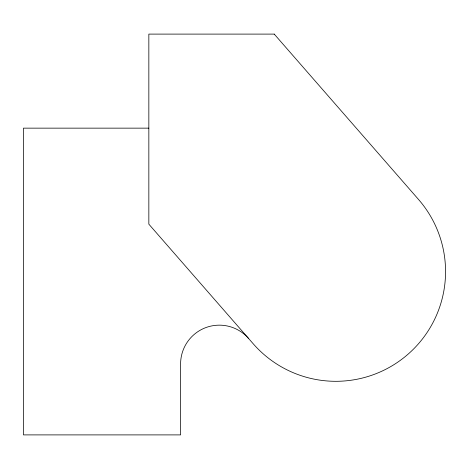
<?xml version="1.0" encoding="UTF-8"?>
<svg xmlns="http://www.w3.org/2000/svg" width="469" height="469" viewBox="0 0 469 469"><rect width="100%" height="100%" fill="white"/><g stroke="black" fill="none" stroke-linecap="round" stroke-linejoin="round"><path stroke-width="0.7" d="M148.843 128.148L23.45 128.148L23.45 434.898L180.6 434.898L180.6 363.903A38.751 38.751 0 0 1 248.547 338.43M274.242 34.102L148.843 34.102L148.843 224.164L253.166 343.724A109.723 109.723 0 0 0 407.977 354.259A109.723 109.723 0 0 0 418.512 199.448L274.242 34.102"/></g></svg>
